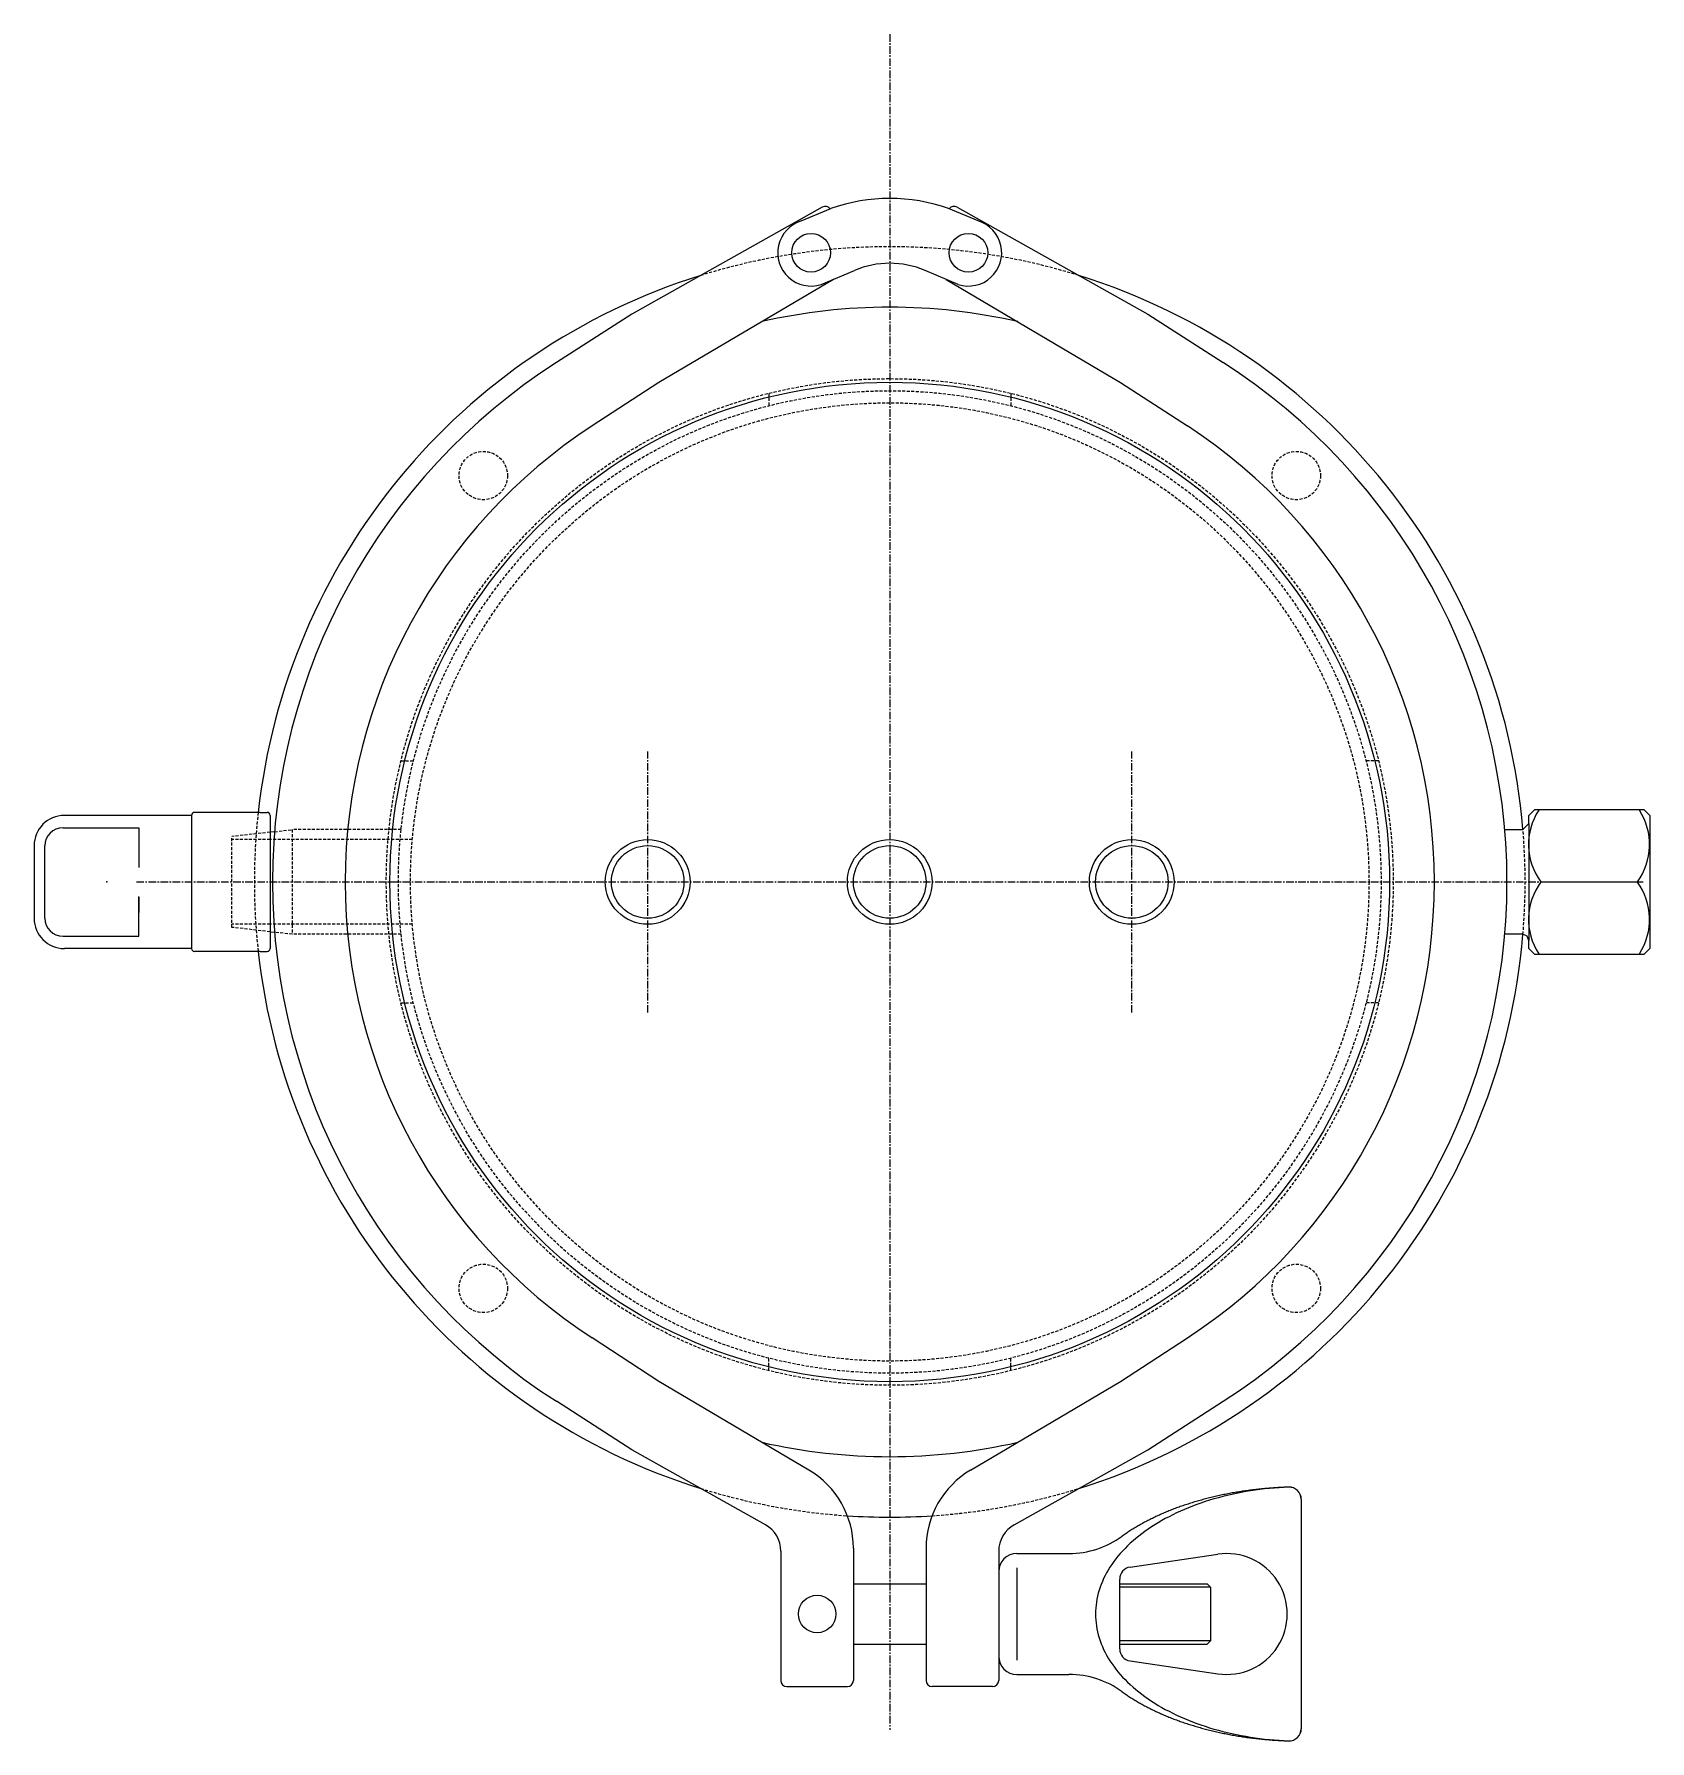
# Model space of a CAD drawing. Extents: x 248 to 542, y 18 to 818.
# Drawn here: x 275.1 to 542.1, y 535.5 to 817.7 of the extents above; entities that cross this region are included whole.
import ezdxf

# ---------------------------------------------------------------- set-up
doc = ezdxf.new("R2010")
doc.units = 0
doc.linetypes.add('CENTER', pattern=[2, 1.25, -0.25, 0.25, -0.25])
doc.linetypes.add('DASHED', pattern=[0.75, 0.5, -0.25])
doc.layers.get('0').update_dxf_attribs({"linetype": 'CONTINUOUS'})
doc.layers.add('CENTER', color=1, linetype='CENTER')

msp = doc.modelspace()

# ---------------------------------------------------------------- linework, layer by layer
at = {"color": 7, "linetype": 'CONTINUOUS'}
for p, q in [((405.36, 789.06), (373.86, 771.35)), ((401.89, 786.78), (406.78, 788.84)), ((431.11, 786.78), (426.22, 788.84)), ((427.64, 789.06), (459.14, 771.35)), ((407.18, 777.13), (378.35, 760.09)), ((405.17, 776.28), (410.67, 778.6)), ((427.83, 776.28), (422.33, 778.6)), ((425.82, 777.13), (454.65, 760.09)), ((373.86, 771.35), (361.41, 763.36)), ((459.14, 771.35), (471.6, 763.36)), ((378.35, 760.09), (367.32, 752.89)), ((454.65, 760.09), (465.69, 752.89)), ((301.11, 688.52), (280.11, 688.52)), ((301.11, 688.52), (301.11, 666.52)), ((312.48, 689.02), (301.61, 689.02)), ((312.48, 689.02), (313.61, 689.02)), ((314.11, 688.52), (314.11, 666.52)), ((522.11, 688.52), (523.11, 689.52)), ((522.11, 687.17), (522.11, 688.52)), ((523.11, 689.52), (541.11, 689.52)), ((541.11, 689.52), (542.11, 688.52)), ((542.11, 688.52), (542.11, 666.52)), ((279.89, 686.48), (292.43, 686.48)), ((292.43, 686.48), (292.43, 679.91)), ((314.84, 685.83), (314.11, 685.75)), ((518.13, 686.17), (521.11, 686.17)), ((521.11, 686.17), (522.11, 687.17)), ((522.11, 687.17), (522.11, 667.87)), ((275.11, 683.52), (275.11, 671.52)), ((276.89, 671.55), (276.89, 683.48)), ((524.11, 677.52), (540.09, 677.52)), ((292.43, 668.55), (292.43, 675.12)), ((292.43, 674.99), (292.43, 672.45)), ((314.11, 669.29), (314.84, 669.2)), ((521.11, 668.87), (518.13, 668.87)), ((521.81, 668.57), (521.11, 668.87)), ((279.89, 668.55), (292.43, 668.55)), ((301.11, 666.52), (280.11, 666.52)), ((301.11, 666.52), (297.47, 666.52)), ((312.48, 666.02), (301.61, 666.02)), ((312.48, 666.02), (313.61, 666.02)), ((522.11, 667.87), (521.81, 668.57)), ((522.11, 666.52), (522.11, 667.87)), ((522.11, 666.52), (523.11, 665.52)), ((541.11, 665.52), (542.11, 666.52)), ((541.11, 665.52), (523.11, 665.52)), ((378.35, 594.95), (367.32, 602.15)), ((454.65, 594.95), (465.69, 602.15)), ((403.13, 580.3), (378.35, 594.95)), ((429.87, 580.3), (454.65, 594.95)), ((373.86, 583.68), (361.41, 591.68)), ((459.14, 583.68), (471.6, 591.68)), ((395.95, 571.26), (373.86, 583.68)), ((437.05, 571.26), (459.14, 583.68)), ((484.5, 575.48), (484.5, 537.55)), ((410.5, 567.39), (410.5, 545.52)), ((422.5, 567.39), (422.5, 545.52)), ((398.5, 566.9), (398.5, 545.52)), ((434.5, 566.9), (434.5, 545.52)), ((437.5, 566.52), (446.12, 566.52)), ((456.21, 564.27), (470.7, 566.4)), ((410.5, 561.52), (422.5, 561.52)), ((434.5, 563.52), (434.5, 549.52)), ((437.5, 564.13), (437.5, 548.9)), ((454.5, 550.74), (454.5, 562.29)), ((454.5, 561.52), (468.95, 561.52)), ((468.95, 561.52), (469.5, 560.97)), ((469.5, 560.97), (454.5, 560.97)), ((469.5, 560.97), (469.5, 552.07)), ((410.5, 551.52), (422.5, 551.52)), ((469.5, 552.07), (454.5, 552.07)), ((454.5, 551.52), (468.95, 551.52)), ((468.95, 551.52), (469.5, 552.07)), ((456.21, 548.77), (470.7, 546.64)), ((399.5, 544.52), (409.5, 544.52)), ((433.5, 544.52), (423.5, 544.52)), ((437.5, 546.52), (446.12, 546.52))]:
    msp.add_line(p, q, dxfattribs=at)
at = {"color": 3, "linetype": 'DASHED'}
for p, q in [((396.5, 758.28), (396.5, 756.21)), ((436.5, 758.28), (436.5, 756.21)), ((335.74, 697.52), (337.8, 697.52)), ((497.26, 697.52), (495.2, 697.52)), ((314.11, 685.75), (307.76, 685.02)), ((314.11, 685.75), (314.11, 669.29)), ((314.84, 685.83), (317.76, 686.17)), ((317.76, 686.17), (317.76, 668.87)), ((335.76, 686.17), (317.76, 686.17)), ((307.76, 670.02), (307.76, 685.02)), ((314.11, 684.52), (307.76, 684.52)), ((337.61, 684.52), (314.11, 684.52)), ((314.11, 670.52), (307.76, 670.52)), ((314.11, 669.29), (307.76, 670.02)), ((337.61, 670.52), (314.11, 670.52)), ((317.76, 668.87), (314.84, 669.2)), ((335.76, 668.87), (317.76, 668.87)), ((335.74, 657.52), (337.8, 657.52)), ((497.26, 657.52), (495.2, 657.52)), ((396.5, 596.76), (396.5, 598.82)), ((436.5, 596.76), (436.5, 598.82))]:
    msp.add_line(p, q, dxfattribs=at)
at = {"color": 7, "linetype": 'CONTINUOUS'}
for points in [[(482.43, 577.48, 0), (481.63, 577.44, 0), (480.83, 577.39, 0), (480.03, 577.33, 0), (479.24, 577.26, 0), (478.45, 577.18, 0), (477.66, 577.09, 0), (476.87, 576.98, 0), (476.1, 576.87, 0), (475.32, 576.74, 0), (474.55, 576.6, 0), (473.79, 576.45, 0), (473.03, 576.28, 0), (472.28, 576.11, 0), (471.53, 575.93, 0), (470.8, 575.74, 0), (470.06, 575.53, 0), (469.34, 575.31, 0), (468.63, 575.09, 0), (467.92, 574.85, 0), (467.23, 574.61, 0), (466.54, 574.35, 0), (465.87, 574.08, 0), (465.2, 573.8, 0), (464.55, 573.52, 0), (463.9, 573.22, 0), (463.27, 572.92, 0), (462.65, 572.6, 0), (462.04, 572.28, 0), (461.45, 571.95, 0), (460.86, 571.61, 0), (460.29, 571.26, 0), (459.74, 570.9, 0), (459.19, 570.54, 0), (458.67, 570.17, 0), (458.15, 569.79, 0), (457.65, 569.4, 0), (457.17, 569.01, 0), (456.7, 568.6, 0), (456.24, 568.2, 0), (455.81, 567.78, 0), (455.38, 567.36, 0), (454.98, 566.93, 0), (454.59, 566.5, 0), (454.21, 566.06, 0), (453.86, 565.62, 0), (453.52, 565.17, 0), (453.2, 564.71, 0), (452.89, 564.26, 0), (452.61, 563.79, 0), (452.34, 563.33, 0), (452.09, 562.86, 0), (451.85, 562.38, 0), (451.64, 561.9, 0), (451.44, 561.42, 0), (451.26, 560.94, 0), (451.11, 560.46, 0), (450.96, 559.97, 0), (450.84, 559.48, 0), (450.74, 558.99, 0), (450.65, 558.5, 0), (450.59, 558, 0), (450.54, 557.51, 0), (450.51, 557.01, 0), (450.5, 556.52, 0), (450.51, 556.02, 0), (450.54, 555.53, 0), (450.59, 555.03, 0), (450.65, 554.54, 0), (450.74, 554.04, 0), (450.84, 553.55, 0), (450.96, 553.07, 0), (451.11, 552.58, 0), (451.26, 552.09, 0), (451.44, 551.61, 0), (451.64, 551.13, 0), (451.85, 550.65, 0), (452.09, 550.18, 0), (452.34, 549.71, 0), (452.61, 549.24, 0), (452.89, 548.78, 0), (453.2, 548.32, 0), (453.52, 547.87, 0), (453.86, 547.42, 0), (454.21, 546.97, 0), (454.59, 546.53, 0), (454.98, 546.1, 0), (455.38, 545.67, 0), (455.81, 545.25, 0), (456.24, 544.84, 0), (456.7, 544.43, 0), (457.17, 544.03, 0), (457.65, 543.63, 0), (458.15, 543.25, 0), (458.67, 542.87, 0), (459.19, 542.49, 0), (459.74, 542.13, 0), (460.29, 541.77, 0), (460.86, 541.42, 0), (461.45, 541.08, 0), (462.04, 540.75, 0), (462.65, 540.43, 0), (463.27, 540.11, 0), (463.9, 539.81, 0), (464.55, 539.51, 0), (465.2, 539.23, 0), (465.87, 538.95, 0), (466.54, 538.68, 0), (467.23, 538.43, 0), (467.92, 538.18, 0), (468.63, 537.95, 0), (469.34, 537.72, 0), (470.06, 537.5, 0), (470.8, 537.3, 0), (471.53, 537.1, 0), (472.28, 536.92, 0), (473.03, 536.75, 0), (473.79, 536.59, 0), (474.55, 536.44, 0), (475.32, 536.3, 0), (476.1, 536.17, 0), (476.87, 536.05, 0), (477.66, 535.95, 0), (478.45, 535.85, 0), (479.24, 535.77, 0), (480.03, 535.7, 0), (480.83, 535.64, 0), (481.63, 535.59, 0), (482.43, 535.56, 0)], [(482.44, 577.48, 0), (482.19, 577.48, 0), (481.94, 577.47, 0), (481.69, 577.46, 0), (481.44, 577.45, 0), (481.19, 577.43, 0), (480.94, 577.42, 0), (480.69, 577.41, 0), (480.44, 577.39, 0), (480.19, 577.38, 0), (479.94, 577.36, 0), (479.7, 577.34, 0), (479.45, 577.32, 0), (479.2, 577.3, 0), (478.95, 577.28, 0), (478.7, 577.26, 0), (478.46, 577.24, 0), (478.21, 577.22, 0), (477.96, 577.19, 0), (477.72, 577.17, 0), (477.47, 577.14, 0), (477.23, 577.12, 0), (476.98, 577.09, 0), (476.74, 577.06, 0), (476.49, 577.03, 0), (476.25, 577, 0), (476, 576.97, 0), (475.76, 576.93, 0), (475.52, 576.9, 0), (475.27, 576.87, 0), (475.03, 576.83, 0), (474.79, 576.8, 0), (474.55, 576.76, 0), (474.31, 576.72, 0), (474.06, 576.68, 0), (473.82, 576.64, 0), (473.58, 576.6, 0), (473.35, 576.56, 0), (473.11, 576.52, 0), (472.87, 576.48, 0), (472.63, 576.43, 0), (472.39, 576.39, 0), (472.16, 576.34, 0), (471.92, 576.29, 0), (471.69, 576.25, 0), (471.45, 576.2, 0), (471.22, 576.15, 0), (470.98, 576.1, 0), (470.75, 576.05, 0), (470.52, 575.99, 0), (470.29, 575.94, 0), (470.05, 575.89, 0), (469.82, 575.83, 0), (469.59, 575.78, 0), (469.36, 575.72, 0), (469.13, 575.66, 0), (468.91, 575.61, 0), (468.68, 575.55, 0), (468.45, 575.49, 0), (468.23, 575.42, 0), (468, 575.36, 0), (467.78, 575.3, 0), (467.55, 575.24, 0), (467.33, 575.17, 0), (467.11, 575.11, 0), (466.89, 575.04, 0), (466.67, 574.98, 0), (466.45, 574.91, 0), (466.23, 574.84, 0), (466.01, 574.77, 0), (465.79, 574.7, 0), (465.58, 574.63, 0), (465.36, 574.56, 0), (465.15, 574.49, 0), (464.93, 574.41, 0), (464.72, 574.34, 0), (464.51, 574.27, 0), (464.3, 574.19, 0), (464.09, 574.11, 0), (463.88, 574.04, 0), (463.67, 573.96, 0), (463.46, 573.88, 0), (463.25, 573.8, 0), (463.05, 573.72, 0), (462.84, 573.64, 0), (462.64, 573.56, 0), (462.44, 573.48, 0), (462.24, 573.39, 0), (462.04, 573.31, 0), (461.84, 573.22, 0), (461.64, 573.14, 0), (461.44, 573.05, 0), (461.24, 572.96, 0), (461.05, 572.88, 0), (460.85, 572.79, 0), (460.66, 572.7, 0), (460.47, 572.61, 0), (460.28, 572.52, 0), (460.08, 572.43, 0), (459.9, 572.33, 0), (459.71, 572.24, 0), (459.52, 572.15, 0), (459.33, 572.05, 0), (459.15, 571.96, 0), (458.97, 571.86, 0), (458.79, 571.77, 0), (458.6, 571.67, 0), (458.42, 571.57, 0), (458.25, 571.47, 0), (458.07, 571.38, 0), (457.89, 571.27, 0), (457.71, 571.17, 0), (457.54, 571.07, 0), (457.37, 570.97, 0), (457.2, 570.87, 0), (457.02, 570.77, 0), (456.86, 570.66, 0), (456.69, 570.56, 0), (456.52, 570.46, 0), (456.36, 570.35, 0), (456.19, 570.24, 0), (456.03, 570.14, 0), (455.87, 570.03, 0), (455.71, 569.92, 0), (455.55, 569.81, 0), (455.39, 569.7, 0), (455.23, 569.59, 0), (455.08, 569.48, 0), (454.92, 569.37, 0)], [(454.92, 543.66, 0), (455.08, 543.55, 0), (455.23, 543.44, 0), (455.39, 543.33, 0), (455.55, 543.22, 0), (455.71, 543.11, 0), (455.87, 543, 0), (456.03, 542.9, 0), (456.19, 542.79, 0), (456.36, 542.68, 0), (456.52, 542.58, 0), (456.69, 542.47, 0), (456.86, 542.37, 0), (457.02, 542.27, 0), (457.2, 542.16, 0), (457.37, 542.06, 0), (457.54, 541.96, 0), (457.71, 541.86, 0), (457.89, 541.76, 0), (458.07, 541.66, 0), (458.25, 541.56, 0), (458.42, 541.46, 0), (458.6, 541.36, 0), (458.79, 541.27, 0), (458.97, 541.17, 0), (459.15, 541.07, 0), (459.33, 540.98, 0), (459.52, 540.88, 0), (459.71, 540.79, 0), (459.9, 540.7, 0), (460.08, 540.61, 0), (460.28, 540.51, 0), (460.47, 540.42, 0), (460.66, 540.34, 0), (460.85, 540.24, 0), (461.05, 540.16, 0), (461.24, 540.07, 0), (461.44, 539.98, 0), (461.64, 539.9, 0), (461.84, 539.81, 0), (462.04, 539.73, 0), (462.24, 539.64, 0), (462.44, 539.56, 0), (462.64, 539.48, 0), (462.84, 539.39, 0), (463.05, 539.31, 0), (463.25, 539.23, 0), (463.46, 539.15, 0), (463.67, 539.07, 0), (463.88, 539, 0), (464.09, 538.92, 0), (464.3, 538.84, 0), (464.51, 538.77, 0), (464.72, 538.69, 0), (464.93, 538.62, 0), (465.15, 538.55, 0), (465.36, 538.47, 0), (465.58, 538.4, 0), (465.79, 538.33, 0), (466.01, 538.26, 0), (466.23, 538.19, 0), (466.45, 538.12, 0), (466.67, 538.06, 0), (466.89, 537.99, 0), (467.11, 537.92, 0), (467.33, 537.86, 0), (467.55, 537.79, 0), (467.78, 537.73, 0), (468, 537.67, 0), (468.23, 537.61, 0), (468.45, 537.55, 0), (468.68, 537.49, 0), (468.91, 537.43, 0), (469.13, 537.37, 0), (469.36, 537.31, 0), (469.59, 537.26, 0), (469.82, 537.2, 0), (470.05, 537.15, 0), (470.29, 537.09, 0), (470.52, 537.04, 0), (470.75, 536.99, 0), (470.98, 536.94, 0), (471.22, 536.88, 0), (471.45, 536.84, 0), (471.69, 536.79, 0), (471.92, 536.74, 0), (472.16, 536.69, 0), (472.39, 536.65, 0), (472.63, 536.6, 0), (472.87, 536.56, 0), (473.11, 536.51, 0), (473.35, 536.47, 0), (473.58, 536.43, 0), (473.82, 536.39, 0), (474.06, 536.35, 0), (474.31, 536.31, 0), (474.55, 536.27, 0), (474.79, 536.24, 0), (475.03, 536.2, 0), (475.27, 536.17, 0), (475.52, 536.13, 0), (475.76, 536.1, 0), (476, 536.07, 0), (476.25, 536.03, 0), (476.49, 536, 0), (476.74, 535.97, 0), (476.98, 535.95, 0), (477.23, 535.92, 0), (477.47, 535.89, 0), (477.72, 535.86, 0), (477.96, 535.84, 0), (478.21, 535.82, 0), (478.46, 535.79, 0), (478.7, 535.77, 0), (478.95, 535.75, 0), (479.2, 535.73, 0), (479.45, 535.71, 0), (479.7, 535.69, 0), (479.94, 535.67, 0), (480.19, 535.66, 0), (480.44, 535.64, 0), (480.69, 535.63, 0), (480.94, 535.61, 0), (481.19, 535.6, 0), (481.44, 535.59, 0), (481.69, 535.58, 0), (481.94, 535.57, 0), (482.19, 535.56, 0), (482.44, 535.55, 0)]]:
    msp.add_polyline3d(points, dxfattribs=at)
for centre, radius in [((403.5, 781.52), 3.2), ((429.5, 781.52), 3.2), ((416.5, 677.52), 82.6), ((376.5, 677.52), 7), ((376.5, 677.52), 6), ((416.5, 677.52), 7), ((416.5, 677.52), 6), ((456.5, 677.52), 7), ((456.5, 677.52), 6), ((404.5, 556.52), 3.1)]:
    msp.add_circle(centre, radius, dxfattribs=at)
at = {"color": 3, "linetype": 'DASHED'}
for centre, radius in [((416.5, 677.52), 83.2), ((416.5, 677.52), 81.2), ((416.5, 677.52), 79.2), ((349.33, 744.69), 4), ((483.68, 744.69), 4), ((349.33, 610.34), 4), ((483.68, 610.34), 4)]:
    msp.add_circle(centre, radius, dxfattribs=at)
at = {"color": 7, "linetype": 'CONTINUOUS'}
for centre, radius, start, end in [((416.5, 761.34), 29.17, 70.5311, 109.4689), ((405.85, 788.19), 1, 36.4896, 119.349), ((427.15, 788.19), 1, 60.651, 143.5104), ((403.5, 781.52), 5.5, 107.0101, 287.7008), ((429.5, 781.52), 5.5, 252.2992, 72.9899), ((416.5, 764.78), 15, 67.1148, 112.8852), ((416.5, 677.52), 105, 107.3076, 173.7121), ((416.5, 677.52), 105, 4.7439, 72.6924), ((416.5, 677.52), 95, 77.1337, 102.8663), ((416.5, 677.52), 102, 122.694, 237.306), ((416.5, 677.52), 102, 302.694, 57.306), ((416.5, 677.52), 90, 123.1275, 236.8725), ((416.5, 677.52), 90, 303.1275, 56.8725), ((280.11, 683.52), 5, 90, 180), ((301.61, 688.52), 0.5, 90, 180), ((313.61, 688.52), 0.5, 0, 90), ((532.47, 683.72), 10.41, 146.9698, 216.5445), ((531.49, 683.67), 10.57, 324.3975, 32.7523), ((279.89, 683.48), 3, 90, 180), ((532.47, 671.32), 10.41, 143.4555, 213.0302), ((531.49, 671.36), 10.57, 327.2477, 35.6025), ((280.11, 671.52), 5, 180, 270), ((279.89, 671.55), 3, 180, 270), ((416.5, 677.52), 105, 287.3076, 355.2666), ((301.61, 666.52), 0.5, 180, 270), ((416.5, 677.52), 105, 186.2879, 252.6924), ((313.61, 666.52), 0.5, 270, 0), ((416.5, 677.52), 95, 257.1337, 282.8663), ((395.5, 567.39), 15, 0, 59.4218), ((437.5, 567.39), 15, 120.5782, 180), ((482.5, 575.48), 2, 0, 92.1633), ((482.5, 575.49), 2, 0, 91.7752), ((416.5, 677.52), 105, 266.1823, 273.8177), ((393.5, 566.9), 5, 0, 60.651), ((439.5, 566.9), 5, 119.349, 180), ((446.12, 581.52), 15, 270, 305.9449), ((437.5, 563.52), 3, 90, 180), ((456.5, 562.29), 2, 98.3544, 180), ((472.2, 556.52), 9.99, 261.3329, 98.6671), ((456.5, 550.74), 2, 180, 261.6456), ((437.5, 549.52), 3, 180, 270), ((399.5, 545.52), 1, 180, 270), ((409.5, 545.52), 1, 270, 0), ((423.5, 545.52), 1, 180, 270), ((433.5, 545.52), 1, 270, 0), ((446.12, 531.52), 15, 54.0551, 90), ((482.5, 537.55), 2, 267.8367, 360), ((482.5, 537.55), 2, 268.2248, 360)]:
    msp.add_arc(centre, radius, start, end, dxfattribs=at)
at = {"color": 3, "linetype": 'DASHED'}
for start, end in [(72.6924, 107.3076), (173.7121, 186.2879), (355.2666, 4.7439), (252.6924, 266.1823), (273.8177, 287.3076)]:
    msp.add_arc((416.5, 677.52), 105, start, end, dxfattribs=at)
at = {"color": 7, "linetype": 'CONTINUOUS'}
msp.add_point((287.11, 677.52), dxfattribs=at)
msp.add_point((287.11, 677.52), dxfattribs=at)
at = {"layer": 'CENTER', "color": 1, "linetype": 'CENTER'}
for p, q in [((416.5, 817.66), (416.5, 537.37)), ((376.5, 655.92), (376.5, 699.11)), ((456.5, 655.92), (456.5, 699.11)), ((292, 677.52), (541, 677.52))]:
    msp.add_line(p, q, dxfattribs=at)

doc.saveas('drawing.dxf')
